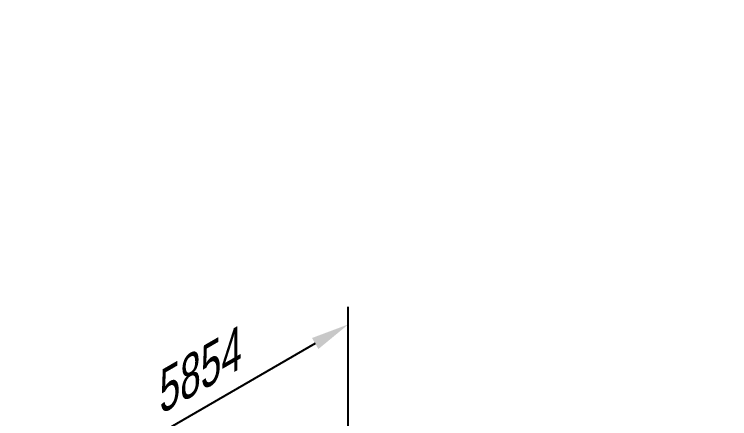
# Model space of a CAD drawing. Header units: millimetres. Extents: x 0 to 594, y 0 to 420.
# Drawn here: x 216.18 to 263.01, y 145.1 to 171.56 of the extents above; entities that cross this region are included whole.
import ezdxf

# ---------------------------------------------------------------- set-up
doc = ezdxf.new("R2010")
doc.units = ezdxf.units.MM
doc.header["$LTSCALE"] = 0.25
doc.layers.add('치수', color=1, linetype='Continuous')
doc.styles.add('AdskIsoMetric', font='arial.ttf', dxfattribs={"width": 0.8, "height": 2.5})
doc.styles.add('AdskIsoMetric-30', font='arial.ttf', dxfattribs={"width": 0.8, "height": 2.5})
doc.styles.add('AdskIsoMetric30', font='arial.ttf', dxfattribs={"width": 0.8, "oblique": 30, "height": 2.5})
doc.dimstyles.new('AdskIsoMetric', dxfattribs={"dimtxt": 2.5, "dimasz": 2.5, "dimexe": 1, "dimexo": 2, "dimgap": 0.8, "dimtad": 1, "dimdec": 0, "dimrnd": 1, "dimzin": 0, "dimdsep": 46, "dimtxsty": 'AdskIsoMetric', "dimcen": 0, "dimclrt": 7, "dimadec": 0, "dimazin": 0, "dimtfac": 1, "dimtdec": 0, "dimtmove": 1, "dimatfit": 3, "dimfxl": 0, "dimfrac": 2, "dimtolj": 1, "dimtzin": 0, "dimarcsym": 0})

# ---------------------------------------------------------------- blocks, each defined once
blk = doc.blocks.new('*D55')
at = {"layer": 'Defpoints', "color": 0}
for p in [(216.178, 138.644), (238.042, 136.267), (216.178, 123.644)]:
    blk.add_point(p, dxfattribs=at)
at = {"layer": '치수', "color": 0, "lineweight": -2}
for p, q in [((238.042, 138.577), (238.042, 152.422)), ((235.877, 150.017), (218.343, 139.894)), ((216.178, 125.953), (216.178, 139.799))]:
    blk.add_line(p, q, dxfattribs=at)
at = {"layer": '치수', "color": 0}
for points in [[(235.668, 150.378), (236.085, 149.656), (238.042, 151.267)], [(218.134, 140.255), (218.551, 139.533), (216.178, 138.644)]]:
    blk.add_solid(points, dxfattribs=at)
at = {"layer": '치수', "color": 7, "insert": (227.77, 147.954), "char_height": 2.5, "attachment_point": 5, "rotation": 30, "style": 'AdskIsoMetric30'}
blk.add_mtext('\\A1;5854', dxfattribs=at)
blk = doc.blocks.new('*D57')
at = {"layer": 'Defpoints', "color": 0}
for p in [(342.891, 171.555), (238.042, 111.021), (251.032, 103.521)]:
    blk.add_point(p, dxfattribs=at)
at = {"layer": '치수', "color": 0, "lineweight": -2}
for p, q in [((344.891, 170.401), (356.881, 163.478)), ((353.716, 162.805), (253.197, 104.771)), ((240.042, 109.866), (252.032, 102.943))]:
    blk.add_line(p, q, dxfattribs=at)
at = {"layer": '치수', "color": 0}
for points in [[(353.508, 163.166), (353.925, 162.444), (355.881, 164.055)], [(252.989, 105.131), (253.405, 104.41), (251.032, 103.521)]]:
    blk.add_solid(points, dxfattribs=at)
at = {"layer": '치수', "color": 7, "insert": (301.19, 135.097), "char_height": 2.5, "attachment_point": 5, "rotation": 30, "style": 'AdskIsoMetric-30'}
blk.add_mtext('\\A1;48722', dxfattribs=at)

msp = doc.modelspace()

# ---------------------------------------------------------------- dimensions: what is measured, and where the dimension line sits
at = {"layer": '치수'}
for base, p1, p2, text, override, picture, middle in [((251.0321, 103.5205), (342.8909, 171.5552), (238.0417, 111.0205), '48722', {"dimtad": 0, "dimlfac": 402.432031, "dimtxsty": 'AdskIsoMetric-30', "dimse1": 0, "dimse2": 0, "dimsd1": 0, "dimsd2": 0, "dimtmove": 1}, '*D57', (301.1895, 135.0968)), ((216.1775, 138.6438), (238.0417, 136.2671), (216.1775, 123.6438), '5854', {"dimtad": 0, "dimlfac": 231.891199, "dimtxsty": 'AdskIsoMetric30', "dimse1": 0, "dimse2": 0, "dimsd1": 0, "dimsd2": 0, "dimtmove": 1}, '*D55', (227.7695, 147.9543))]:
    dim = msp.add_linear_dim(base=base, p1=p1, p2=p2, angle=210, text=text, dimstyle='AdskIsoMetric', override=override, dxfattribs=at)
    dim.commit()
    dim.dimension.update_dxf_attribs({"geometry": picture, "text_midpoint": middle, "dimtype": 160})

doc.saveas('drawing.dxf')
